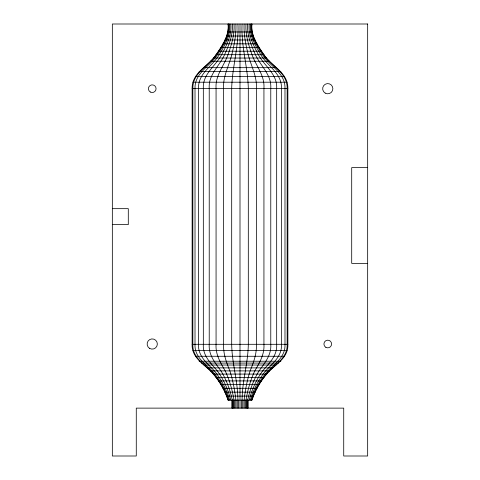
<?xml version="1.0" encoding="UTF-8"?>
<svg xmlns="http://www.w3.org/2000/svg" width="480" height="480" viewBox="0 0 480 480"><rect width="100%" height="100%" fill="white"/><g stroke="black" fill="none" stroke-linecap="round" stroke-linejoin="round"><path stroke-width="0.72" d="M242.076 400.146C242.142 381.276 248.1 363.09 248.31 344.298L248.31 88.404C247.794 66.816 240.942 45.762 242.076 24M244.092 400.146C245.244 390.252 247.05 380.388 250.128 370.896C253.554 362.382 256.902 353.694 256.374 344.298L256.374 88.404C257.202 76.416 251.046 65.958 248.208 54.702C245.796 44.658 243.6 34.386 244.092 24M251.97 24C250.602 35.52 257.796 45.654 264.006 54.702C271.674 66.336 288.18 72.564 287.874 88.404L287.874 344.298C288.582 358.644 274.488 364.59 266.718 374.082C260.184 381.72 255.156 390.618 251.97 400.146L228.03 400.146C224.4 389.256 218.334 379.194 210.39 370.896C202.524 363.39 191.49 356.808 192.126 344.298L192.126 88.404C191.82 72.564 208.326 66.336 215.994 54.702C222.204 45.654 229.398 35.52 228.03 24M245.982 400.146C247.686 390.084 250.416 380.136 254.802 370.896C259.554 362.682 264.648 354.258 263.934 344.298L263.934 88.404C264.942 75.66 256.074 66 252 54.702C248.55 44.85 245.262 34.566 245.982 24M247.692 400.146C249.906 389.886 253.536 379.872 259.032 370.896C264.822 362.946 271.578 354.9 270.774 344.298L270.774 88.404C271.776 74.838 260.568 66.06 255.432 54.702C251.106 45.066 246.774 34.776 247.692 24M249.168 400.146C251.85 389.688 256.296 379.632 262.68 370.896C269.256 363.144 277.494 355.524 276.672 344.298L276.672 88.404C277.542 74.07 264.42 66.138 258.39 54.702C253.368 45.264 248.082 35.004 249.168 24M250.362 400.146C253.44 389.508 258.57 379.44 265.644 370.896C272.796 363.27 282.234 356.064 281.46 344.298L281.46 88.404C282.138 73.428 267.528 66.21 260.79 54.702C255.24 45.432 249.156 35.208 250.362 24M251.244 400.146C254.628 389.37 260.268 379.302 267.822 370.896C275.376 363.342 285.696 356.472 284.988 344.298L284.988 88.404C285.474 72.948 269.808 66.276 262.554 54.702C256.638 45.558 249.948 35.376 251.244 24M251.784 400.146C255.354 389.286 261.318 379.224 269.16 370.896C276.948 363.378 287.802 356.724 287.148 344.298L287.148 88.404C287.502 72.66 271.206 66.318 263.64 54.702C257.502 45.63 250.44 35.484 251.784 24M228.03 31.98L251.97 31.98M226.56 36.024L253.44 36.024M224.874 39.984L255.126 39.984M222.96 43.842L257.04 43.842M220.842 47.592L259.158 47.592M218.52 51.21L261.48 51.21M215.994 54.702L264.006 54.702M213.282 58.044L266.718 58.044M210.39 61.23L269.61 61.23M204.096 67.674L275.904 67.674M199.14 71.478L280.86 71.478M195.336 76.434L284.664 76.434M192.942 82.212L287.058 82.212M192.126 88.404L287.874 88.404M367.662 167.616L351.702 167.616L351.702 263.364L367.662 263.364M112.338 208.662L128.298 208.662L128.298 224.616L112.338 224.616M192.126 344.298L287.874 344.298M192.942 350.49L287.058 350.49M195.336 356.268L284.664 356.268M199.14 361.224L280.86 361.224M201.654 363.078L278.346 363.078M204.096 365.028L275.904 365.028M207.324 367.872L272.676 367.872M210.39 370.896L269.61 370.896M213.282 374.082L266.718 374.082M215.994 377.424L264.006 377.424M218.52 380.916L261.48 380.916M220.842 384.54L259.158 384.54M222.96 388.284L257.04 388.284M224.874 392.142L255.126 392.142M226.56 396.102L253.44 396.102M228.216 400.146C224.646 389.286 218.682 379.224 210.84 370.896C203.052 363.378 192.198 356.724 192.852 344.298L192.852 88.404C192.498 72.66 208.794 66.318 216.36 54.702C222.498 45.63 229.56 35.484 228.216 24M228.756 400.146C225.372 389.37 219.732 379.302 212.178 370.896C204.624 363.342 194.304 356.472 195.012 344.298L195.012 88.404C194.526 72.948 210.192 66.276 217.446 54.702C223.362 45.558 230.052 35.376 228.756 24M229.638 400.146C226.56 389.508 221.43 379.44 214.356 370.896C207.204 363.27 197.766 356.064 198.54 344.298L198.54 88.404C197.862 73.428 212.472 66.21 219.21 54.702C224.76 45.432 230.844 35.208 229.638 24M230.832 400.146C228.15 389.688 223.704 379.632 217.32 370.896C210.744 363.144 202.506 355.524 203.328 344.298L203.328 88.404C202.458 74.07 215.58 66.138 221.61 54.702C226.632 45.264 231.918 35.004 230.832 24M232.308 400.146C230.094 389.886 226.464 379.872 220.968 370.896C215.178 362.946 208.422 354.9 209.226 344.298L209.226 88.404C208.224 74.838 219.432 66.06 224.568 54.702C228.894 45.066 233.226 34.776 232.308 24M234.018 400.146C232.314 390.084 229.584 380.136 225.198 370.896C220.446 362.682 215.352 354.258 216.066 344.298L216.066 88.404C215.058 75.66 223.926 66 228 54.702C231.45 44.85 234.738 34.566 234.018 24M235.908 400.146C234.756 390.252 232.95 380.388 229.872 370.896C226.446 362.382 223.098 353.694 223.626 344.298L223.626 88.404C222.798 76.416 228.954 65.958 231.792 54.702C234.204 44.658 236.4 34.386 235.908 24M237.924 400.146C237.858 381.276 231.9 363.09 231.69 344.298L231.69 88.404C232.206 66.816 239.058 45.762 237.924 24M247.98 400.146L247.98 408.126M247.86 400.146L247.86 408.126M247.5 400.146L247.5 408.126M246.912 400.146L246.912 408.126M246.114 400.146L246.114 408.126M245.13 400.146L245.13 408.126M243.99 400.146L243.99 408.126M242.73 400.146L242.73 408.126M241.386 400.146L241.386 408.126M240 24L240 408.126M238.614 400.146L238.614 408.126M237.27 400.146L237.27 408.126M236.01 400.146L236.01 408.126M234.87 400.146L234.87 408.126M233.886 400.146L233.886 408.126M233.088 400.146L233.088 408.126M232.5 400.146L232.5 408.126M232.14 400.146L232.14 408.126M232.02 400.146L232.02 408.126M367.662 24L112.338 24L112.338 456L136.278 456L136.278 408.126L343.722 408.126L343.722 456L367.662 456L367.662 24M325.854 347.328A3.828 3.828 0 0 0 331.596 344.01A3.828 3.828 0 0 0 325.854 340.692A3.828 3.828 0 0 0 325.854 347.328M325.212 93.114A5.106 5.106 0 0 0 332.874 88.692A5.106 5.106 0 0 0 325.212 84.27A5.106 5.106 0 0 0 325.212 93.114M149.682 348.432A5.106 5.106 0 0 0 157.338 344.01A5.106 5.106 0 0 0 149.682 339.588A5.106 5.106 0 0 0 149.682 348.432M150.318 92.01A3.828 3.828 0 0 0 156.066 88.692A3.828 3.828 0 0 0 150.318 85.374A3.828 3.828 0 0 0 150.318 92.01"/></g></svg>
